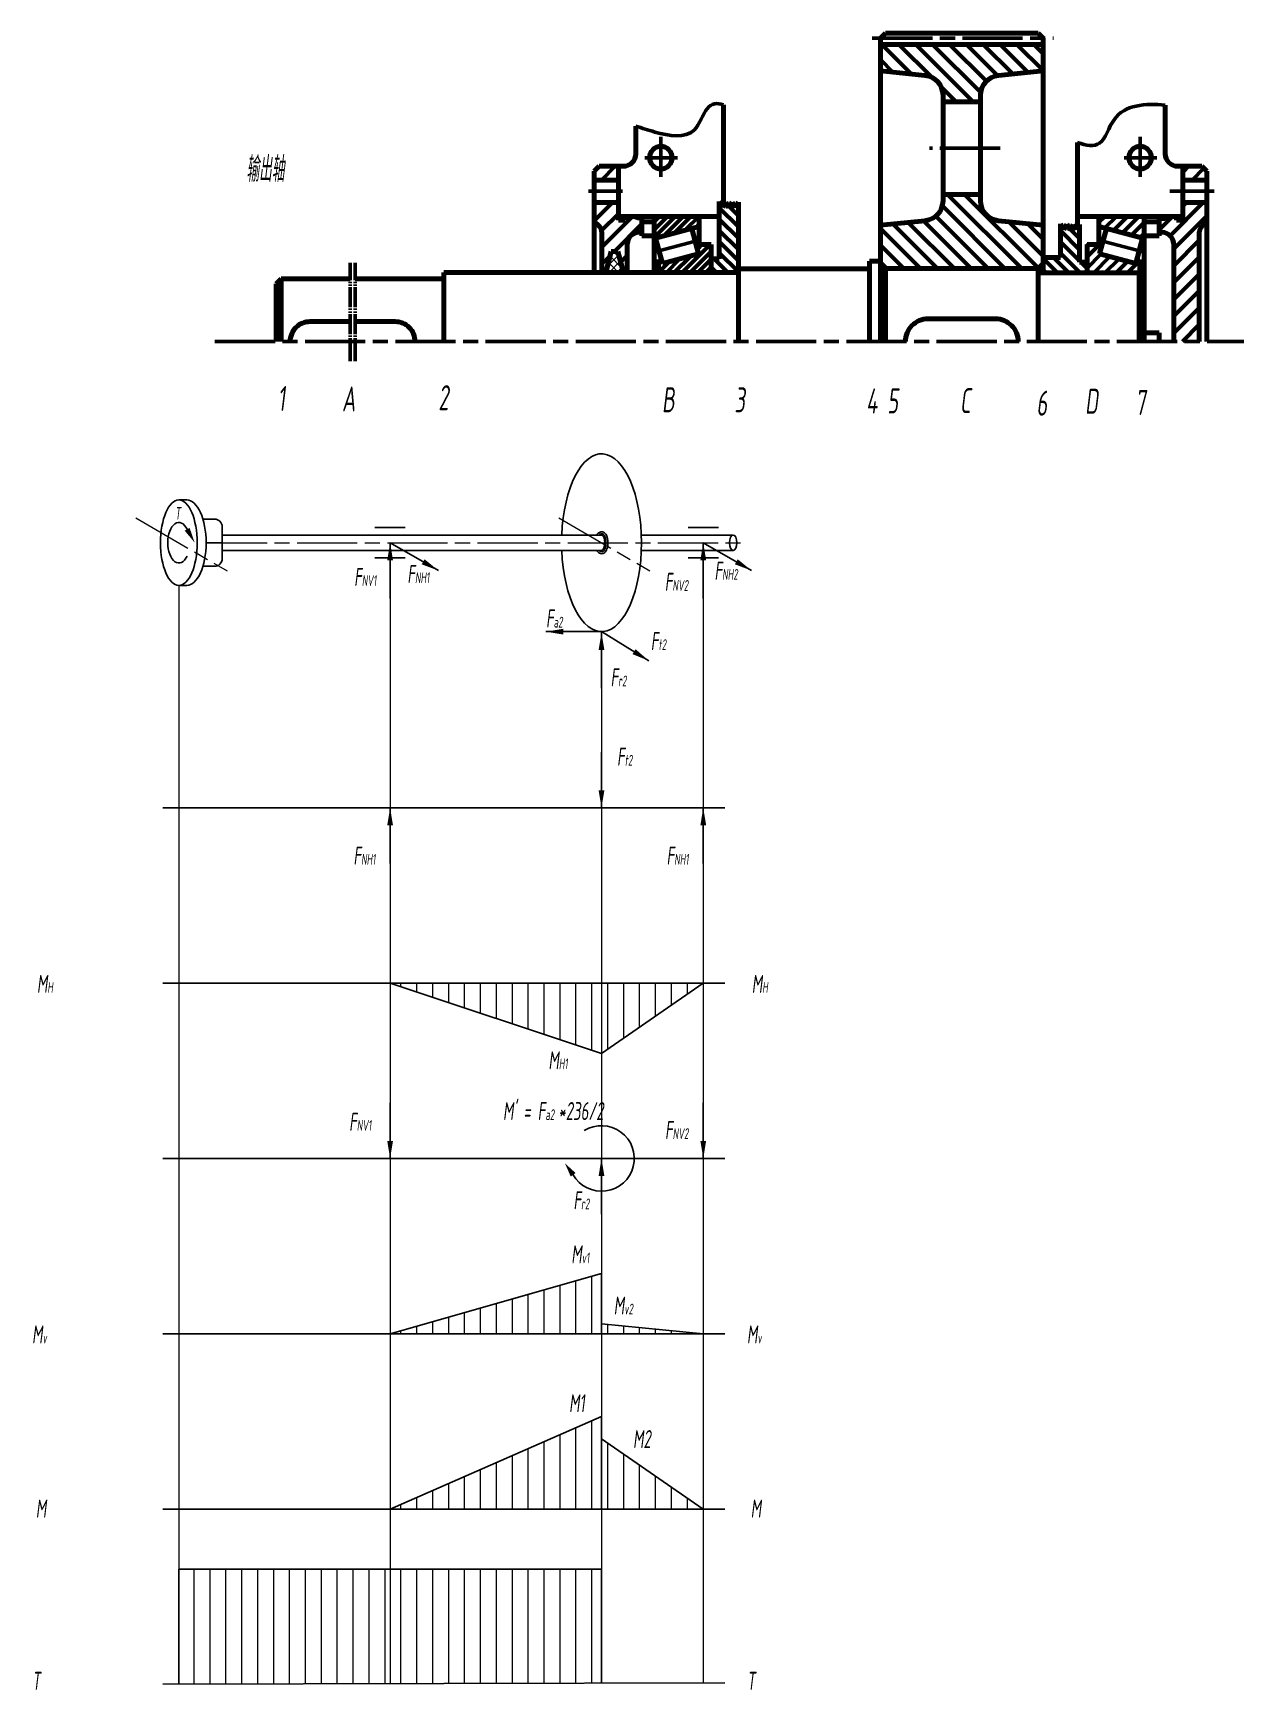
# Model space of a CAD drawing. Extents: x -500 to 7960, y -6170 to 1582.
# Drawn here: x 190 to 673, y -2476 to -1814 of the extents above; entities that cross this region are included whole.
import ezdxf

# ---------------------------------------------------------------- set-up
doc = ezdxf.new("R2010")
doc.units = 0
doc.linetypes.add('ACAD_ISO08W100', pattern=[36, 24, -3, 6, -3])
doc.linetypes.add('JIS_09_08', pattern=[10.75, 8, -0.55, 0.55, -0.55, 0.55, -0.55])
for name, color, linetype, lineweight in [('zhongxin', 1, 'ACAD_ISO08W100', 9), ('加宽', 250, 'CONTINUOUS', 100), ('加粗中心线', 250, 'ACAD_ISO08W100', 50), ('加粗实线受力图', 7, 'CONTINUOUS', 50), ('受力图双点画线', 250, 'JIS_09_08', 50), ('标注', 5, 'CONTINUOUS', 9), ('粗实线', 7, 'CONTINUOUS', 25), ('细实线 波浪线', 3, 'CONTINUOUS', 9)]:
    doc.layers.add(name, color=color, linetype=linetype, lineweight=lineweight)
doc.styles.get("Standard").update_dxf_attribs({"font": 'gbenor.shx', "width": 0.7, "oblique": 7, "height": 10, "bigfont": 'gbcbig.shx'})
doc.dimstyles.new('GB-35', dxfattribs={"dimtxt": 4.5, "dimasz": 3.5, "dimexe": 1.75, "dimexo": 0.875, "dimgap": 0.875, "dimtad": 1, "dimdsep": 46, "dimtxsty": 'Standard', "dimcen": 3.5, "dimadec": 0, "dimazin": 0, "dimtfac": 0.7, "dimtmove": 0, "dimatfit": 3, "dimfxl": 1, "dimtzin": 0, "dimarcsym": 0})
pattern_1 = [(225, (709.0796, -4018.6717), (3.367596, -3.367596), [])]

msp = doc.modelspace()

# ---------------------------------------------------------------- hatches: boundary and pattern name
at = {"layer": '加粗实线受力图'}
h = msp.add_hatch(dxfattribs=at)
h.set_pattern_fill('ANSI31', color=256, scale=1.5, angle=90)
h.set_pattern_definition([(135, (-365.9564, -318.2463), (-3.367596, -3.367596), [])])
h.paths.add_polyline_path([(575.089, -1831.253), (592.885, -1829.474), (592.885, -1818.89), (527.885, -1818.89), (527.885, -1829.474), (545.681, -1831.253, -0.3853136), (552.885, -1839.214), (552.885, -1841.774), (567.885, -1841.774), (567.885, -1839.214, -0.3853136)])
h.paths.add_polyline_path([(567.885, -1881.334), (567.885, -1878.774), (552.885, -1878.774), (552.885, -1881.334, -0.3853136), (545.681, -1889.294), (527.885, -1891.074), (527.885, -1906.39), (529.885, -1908.39), (590.885, -1908.39), (592.885, -1906.39), (592.885, -1891.074), (575.089, -1889.294, -0.3853136)])
h = msp.add_hatch(dxfattribs=at)
h.set_pattern_fill('ANSI31', color=256, scale=1.5, angle=180)
h.set_pattern_definition(pattern_1)
h.paths.add_polyline_path([(413.708, -1882.057), (413.708, -1889.557), (415.502, -1891.309, -0.2020351), (416.708, -1894.171), (416.708, -1909.557), (418.362, -1909.557), (420.505, -1901.557), (423.05, -1901.557), (423.308, -1902.519), (423.308, -1882.057)])
h.paths.add_polyline_path([(425.843, -1887.557), (425.843, -1889.055), (423.308, -1889.055), (423.308, -1902.519), (425.194, -1909.557), (426.847, -1909.557), (426.847, -1898.908, -0.3996556), (431.598, -1893.914), (432.746, -1893.857), (432.746, -1888.436, -0.0673857), (429.648, -1887.557)])
h.paths.add_polyline_path([(415.708, -1867.557), (413.708, -1869.557), (413.708, -1873.057), (423.308, -1873.057), (423.308, -1867.557)])
h.paths.add_polyline_path([(423.05, -1973.557), (423.308, -1973.557), (423.308, -1972.595)])
h = msp.add_hatch(dxfattribs=at)
h.set_pattern_fill('ANSI31', color=256, scale=1.5, angle=180)
h.set_pattern_definition(pattern_1)
h.paths.add_polyline_path([(646.038, -1889.055), (646.038, -1887.557), (644.232, -1887.578), (642.54, -1888.074, -0.0338881), (640.954, -1888.423), (639.135, -1888.423), (639.135, -1893.857), (640.283, -1893.914, -0.3996556), (645.033, -1898.908), (645.033, -1937.557), (648.573, -1937.557), (648.573, -1889.055)])
h.paths.add_polyline_path([(648.573, -1882.057), (648.573, -1937.557), (655.173, -1937.557), (655.173, -1894.171, -0.2020351), (656.378, -1891.309), (658.173, -1889.557), (658.173, -1882.057)])
h.paths.add_polyline_path([(648.573, -1867.557), (648.573, -1873.057), (658.173, -1873.057), (658.173, -1869.557), (656.173, -1867.557)])
h = msp.add_hatch(dxfattribs=at)
h.set_pattern_fill('ANSI31', color=256, angle=90)
h.set_pattern_definition([(135, (-365.9564, -318.2463), (-2.245064, -2.245064), [])])
h.paths.add_polyline_path([(471.215, -1881.931), (469.956, -1884.091), (468.715, -1881.921), (467.456, -1884.081), (466.215, -1881.911), (464.956, -1884.071), (463.577, -1881.659), (463.577, -1904.575), (460.308, -1904.575), (460.308, -1909.974), (471.215, -1909.974)])
h = msp.add_hatch(dxfattribs=at)
h.set_pattern_fill('ANSI31', color=256, scale=0.7, angle=180)
h.set_pattern_definition([(225, (3015.8004, -2567.7284), (1.5715448, -1.5715448), [])])
h.paths.add_polyline_path([(448.933, -1904.258), (440.893, -1906.412), (440.459, -1904.792), (439.308, -1904.792), (439.308, -1910.057), (448.933, -1910.057)])
h.paths.add_polyline_path([(460.308, -1898.788), (454.33, -1898.788), (455.335, -1902.542), (448.933, -1904.258), (448.933, -1910.057), (460.308, -1910.057)])
h.paths.add_polyline_path([(448.933, -1887.557), (437.558, -1887.557), (437.558, -1896.404), (448.933, -1893.356)])
h.paths.add_polyline_path([(455.558, -1887.557), (448.933, -1887.557), (448.933, -1893.356), (455.558, -1891.581)])
h = msp.add_hatch(dxfattribs=at)
h.set_pattern_fill('ANSI31', color=256, angle=90)
h.set_pattern_definition([(135, (709.0796, -4018.6717), (-2.245064, -2.245064), [])])
h.paths.add_polyline_path([(603.591, -1892.905), (602.35, -1890.735), (601.091, -1892.895), (599.712, -1890.483), (599.712, -1904.028), (592.885, -1904.028), (592.885, -1910.057), (610.385, -1910.057), (610.385, -1905.882), (607.35, -1905.882), (607.35, -1890.755), (606.091, -1892.915), (604.85, -1890.745)])
h = msp.add_hatch(dxfattribs=at)
h.set_pattern_fill('ANSI31', color=256, angle=180)
h.set_pattern_definition([(225, (709.0796, -4018.6717), (2.245064, -2.245064), [])])
h.paths.add_polyline_path([(621.76, -1904.258), (629.799, -1906.412), (630.233, -1904.792), (631.385, -1904.792), (631.385, -1910.057), (621.76, -1910.057)])
h.paths.add_polyline_path([(610.385, -1898.788), (616.363, -1898.788), (615.357, -1902.542), (621.76, -1904.258), (621.76, -1910.057), (610.385, -1910.057)])
h.paths.add_polyline_path([(621.76, -1887.557), (633.135, -1887.557), (633.135, -1896.404), (621.76, -1893.356)])
h.paths.add_polyline_path([(615.135, -1887.557), (621.76, -1887.557), (621.76, -1893.356), (615.135, -1891.581)])
at = {"layer": '细实线 波浪线'}
h = msp.add_hatch(dxfattribs=at)
h.set_pattern_fill('ANSI37', color=256, scale=0.7)
h.set_pattern_definition([(45, (709.0796, -4018.6717), (-1.5715448, 1.5715448), []), (135, (709.0796, -4018.6717), (-1.5715448, -1.5715448), [])])
h.paths.add_polyline_path([(418.255, -1909.957), (425.302, -1909.96), (423.05, -1901.557), (420.505, -1901.557)])
h = msp.add_hatch(dxfattribs=at)
h.set_pattern_fill('ANSI31', color=256, scale=2, angle=45)
h.paths.add_polyline_path([(416.582, -2193.708), (332.222, -2193.708), (416.582, -2221.783)])
h.paths.add_polyline_path([(457.197, -2193.708), (416.582, -2193.708), (416.582, -2221.783)])
h.paths.add_polyline_path([(416.582, -2309.708), (332.222, -2333.708), (416.582, -2333.708), (416.582, -2329.708)])
h.paths.add_polyline_path([(416.582, -2329.708), (416.582, -2333.708), (457.197, -2333.708)])
h.paths.add_polyline_path([(416.582, -2375.708), (416.582, -2366.708), (332.222, -2403.708), (416.582, -2403.708)])
h.paths.add_polyline_path([(416.582, -2375.708), (416.582, -2403.708), (457.197, -2403.708)])
h.paths.add_polyline_path([(416.582, -2427.696), (332.222, -2427.696), (332.222, -2473.441), (416.582, -2473.192)])
h.paths.add_polyline_path([(332.222, -2427.696), (247.901, -2427.696), (247.901, -2473.689), (332.222, -2473.441)])

# ---------------------------------------------------------------- linework, layer by layer
at = {"layer": 'zhongxin'}
for p, q in [((230.787, -2007.947), (267.139, -2029.052)), ((399.521, -2007.947), (435.873, -2029.052)), ((259.114, -2017.867), (473.633, -2017.867))]:
    msp.add_line(p, q, dxfattribs=at)
at = {"layer": '加宽'}
for p, q in [((527.885, -1816.39), (529.885, -1814.39)), ((527.885, -1816.39), (527.885, -1937.557)), ((527.885, -1818.89), (592.885, -1818.89)), ((529.885, -1814.39), (590.885, -1814.39)), ((590.885, -1814.39), (592.885, -1816.39)), ((592.885, -1816.39), (592.885, -1910.057)), ((527.885, -1829.474), (545.681, -1831.253)), ((592.885, -1829.474), (575.089, -1831.253)), ((465.308, -1883.467), (465.308, -1842.996)), ((552.885, -1839.214), (552.885, -1881.334)), ((552.885, -1841.774), (567.885, -1841.774)), ((567.885, -1839.214), (567.885, -1881.334)), ((641.573, -1862.557), (641.573, -1843.199)), ((430.308, -1862.557), (430.308, -1851.488)), ((606.573, -1892.088), (606.573, -1858.077)), ((413.708, -1869.557), (415.708, -1867.557)), ((413.708, -1909.951), (413.708, -1869.557)), ((415.708, -1867.557), (425.308, -1867.557)), ((423.308, -1889.055), (423.308, -1867.557)), ((423.308, -1867.557), (423.308, -1889.055)), ((656.173, -1867.557), (646.573, -1867.557)), ((648.573, -1889.055), (648.573, -1867.557)), ((658.173, -1869.557), (656.173, -1867.557)), ((658.173, -1937.557), (658.173, -1869.557)), ((423.308, -1873.057), (413.708, -1873.057)), ((648.573, -1873.057), (658.173, -1873.057)), ((423.308, -1882.057), (413.708, -1882.057)), ((463.577, -1904.575), (463.577, -1881.659)), ((463.577, -1881.659), (464.956, -1884.071)), ((466.215, -1881.911), (464.956, -1884.071)), ((466.215, -1881.911), (467.456, -1884.081)), ((468.715, -1881.921), (467.456, -1884.081)), ((468.715, -1881.921), (469.956, -1884.091)), ((471.215, -1881.931), (469.956, -1884.091)), ((471.215, -1881.931), (471.215, -1909.974)), ((552.885, -1878.774), (567.885, -1878.774)), ((648.573, -1882.057), (658.173, -1882.057)), ((413.708, -1889.557), (415.502, -1891.309)), ((423.308, -1887.557), (429.648, -1887.557)), ((423.308, -1889.055), (425.843, -1889.055)), ((425.843, -1889.055), (425.843, -1887.557)), ((429.648, -1887.557), (463.577, -1887.557)), ((432.746, -1895.274), (432.746, -1888.436)), ((432.746, -1889.72), (437.558, -1889.72)), ((437.558, -1887.557), (437.558, -1909.973)), ((437.558, -1889.72), (437.558, -1910.057)), ((437.558, -1896.404), (455.558, -1891.581)), ((438.746, -1888.557), (438.731, -1888.557)), ((455.558, -1887.557), (455.558, -1898.788)), ((527.885, -1891.074), (545.681, -1889.294)), ((592.885, -1891.074), (575.089, -1889.294)), ((599.712, -1890.483), (599.712, -1904.028)), ((599.712, -1890.483), (601.091, -1892.895)), ((602.35, -1890.735), (601.091, -1892.895)), ((602.35, -1890.735), (603.591, -1892.905)), ((604.85, -1890.745), (603.591, -1892.905)), ((604.85, -1890.745), (606.091, -1892.915)), ((607.35, -1890.755), (606.091, -1892.915)), ((648.573, -1887.557), (606.573, -1887.557)), ((607.35, -1905.882), (607.35, -1890.755)), ((615.135, -1887.557), (615.135, -1898.788)), ((633.135, -1896.404), (615.135, -1891.581)), ((633.135, -1887.557), (633.135, -1937.557)), ((633.135, -1889.72), (633.135, -1893.557)), ((639.135, -1889.72), (633.135, -1889.72)), ((639.135, -1895.274), (639.135, -1888.423)), ((639.135, -1888.423), (640.956, -1888.423)), ((644.305, -1887.557), (642.54, -1888.074)), ((646.038, -1887.557), (644.232, -1887.578)), ((646.038, -1887.557), (644.305, -1887.557)), ((646.038, -1889.055), (646.038, -1887.557)), ((648.573, -1889.055), (646.038, -1889.055)), ((658.173, -1889.557), (656.378, -1891.309)), ((416.708, -1909.956), (416.708, -1894.171)), ((432.746, -1893.857), (431.598, -1893.914)), ((432.746, -1895.274), (437.558, -1895.274)), ((440.893, -1906.412), (438.168, -1896.241)), ((455.335, -1902.542), (452.61, -1892.371)), ((615.357, -1902.542), (618.082, -1892.371)), ((629.799, -1906.412), (632.525, -1896.241)), ((639.135, -1895.274), (633.135, -1895.274)), ((639.135, -1893.857), (640.283, -1893.914)), ((655.173, -1937.557), (655.173, -1894.171)), ((418.255, -1909.957), (420.505, -1901.557)), ((420.505, -1901.557), (423.05, -1901.557)), ((425.302, -1909.96), (423.05, -1901.557)), ((426.847, -1909.961), (426.847, -1898.908)), ((440.459, -1904.792), (439.308, -1904.792)), ((439.308, -1909.974), (439.308, -1904.792)), ((440.893, -1906.412), (455.335, -1902.542)), ((460.308, -1898.788), (454.33, -1898.788)), ((460.308, -1898.788), (460.308, -1909.974)), ((460.308, -1904.575), (463.577, -1904.575)), ((592.885, -1904.028), (599.712, -1904.028)), ((610.385, -1898.788), (616.363, -1898.788)), ((610.385, -1898.788), (610.385, -1910.057)), ((629.799, -1906.412), (615.357, -1902.542)), ((630.233, -1904.792), (631.385, -1904.792)), ((631.385, -1904.792), (631.385, -1910.057)), ((645.033, -1937.557), (645.033, -1898.908)), ((353.711, -1909.927), (353.709, -1937.557)), ((439.308, -1909.974), (353.711, -1909.927)), ((416.708, -1909.557), (418.362, -1909.557)), ((425.194, -1909.557), (426.847, -1909.557)), ((439.308, -1909.974), (471.215, -1909.974)), ((523.566, -1908.474), (471.215, -1908.474)), ((471.215, -1937.557), (471.215, -1909.974)), ((527.885, -1905.474), (523.566, -1905.474)), ((523.566, -1937.557), (523.566, -1905.474)), ((529.885, -1908.39), (527.885, -1906.39)), ((529.885, -1908.39), (590.885, -1908.39)), ((529.885, -1908.39), (529.885, -1937.557)), ((590.885, -1908.39), (592.885, -1906.39)), ((590.885, -1908.39), (590.885, -1937.557)), ((631.135, -1910.057), (590.885, -1910.057)), ((610.385, -1905.882), (607.35, -1905.882)), ((633.135, -1910.057), (610.385, -1910.057)), ((631.135, -1937.557), (631.135, -1910.057)), ((632.435, -1910.057), (633.135, -1910.757)), ((633.135, -1934.03), (633.135, -1910.757)), ((286.708, -1914.445), (288.708, -1912.445)), ((286.711, -1914.442), (286.709, -1937.557)), ((288.711, -1912.445), (288.709, -1937.557)), ((316.245, -1912.445), (288.711, -1912.445)), ((353.711, -1912.445), (318.245, -1912.445)), ((316.245, -1929.564), (300.245, -1929.564)), ((334.245, -1929.564), (318.245, -1929.564)), ((546.885, -1928.474), (573.885, -1928.474)), ((633.135, -1934.03), (639.135, -1934.03)), ((639.135, -1934.03), (639.135, -1937.557))]:
    msp.add_line(p, q, dxfattribs=at)
for centre in [(440.308, -1864.116), (631.565, -1864.116)]:
    msp.add_circle(centre, 4.5, dxfattribs=at)
for centre, radius, start, end in [((544.885, -1839.214), 8, 0, 84.289407), ((575.885, -1839.214), 8, 95.710593, 180), ((425.308, -1862.557), 5, 270, 0), ((646.573, -1862.557), 5, 180, 270), ((544.885, -1881.334), 8, 275.710593, 0), ((575.885, -1881.334), 8, 180, 264.289407), ((412.708, -1894.171), 4, 0, 45.688024), ((434.444, -1876.557), 12, 246.443536, 261.863893), ((639.169, -1876.557), 12, 278.553596, 286.317214), ((659.173, -1894.171), 4, 134.311976, 180), ((431.847, -1898.908), 5, 92.862405, 180), ((640.033, -1898.908), 5, 0, 87.137595), ((300.245, -1937.448), 7.884, 90, 180.790905), ((334.245, -1937.448), 7.884, 359.209095, 90), ((546.885, -1937.474), 9, 90, 180.530406), ((573.885, -1937.474), 9, 359.469594, 90)]:
    msp.add_arc(centre, radius, start, end, dxfattribs=at)
at = {"layer": '加粗中心线'}
for p, q in [((524.668, -1816.39), (596.913, -1816.39)), ((440.308, -1871.8), (440.308, -1855.847)), ((631.565, -1871.8), (631.565, -1855.847)), ((446.917, -1864.116), (433.928, -1864.116)), ((575.673, -1860.274), (547.427, -1860.274)), ((638.173, -1864.116), (625.184, -1864.116)), ((411.392, -1877.557), (424.954, -1877.557)), ((661.104, -1877.557), (643.436, -1877.557)), ((455.558, -1897.032), (437.945, -1901.751)), ((615.135, -1897.032), (632.747, -1901.751)), ((262.315, -1937.557), (672.948, -1937.557))]:
    msp.add_line(p, q, dxfattribs=at)
at = {"layer": '加粗实线受力图'}
for points, knots in [([(430.308, -1851.488), (432.689, -1852.339), (440.401, -1854.821), (454.056, -1857.332), (458.07, -1842.769), (462.663, -1842.113), (465.308, -1842.996)], [12.1143367, 12.1143367, 12.1143367, 12.1143367, 19.641991, 35.3350923, 45.2948546, 54.9477155, 54.9477155, 54.9477155, 54.9477155]), ([(606.573, -1858.077), (610.067, -1859.273), (616.871, -1860.426), (621.113, -1843.281), (633.661, -1842.306), (641.573, -1843.199)], [4.4452513, 4.4452513, 4.4452513, 4.4452513, 13.9941036, 24.948558, 46.2970341, 46.2970341, 46.2970341, 46.2970341])]:
    msp.add_open_spline(points, degree=3, knots=knots, dxfattribs=at)
at = {"layer": '受力图双点画线'}
for p, q in [((316.245, -1945.332), (316.245, -1906.102)), ((318.245, -1945.332), (318.245, -1906.102))]:
    msp.add_line(p, q, dxfattribs=at)
at = {"layer": '粗实线'}
for p, q in [((247.901, -2000.792), (251.031, -2000.792)), ((257.507, -2008.448), (262.189, -2008.448)), ((265.189, -2011.448), (265.189, -2024.286)), ((265.189, -2014.789), (400.738, -2014.789)), ((338.286, -2011.794), (326.158, -2011.794)), ((348.066, -2014.789), (416.635, -2014.789)), ((416.607, -2014.789), (416.635, -2014.789)), ((416.607, -2014.789), (416.635, -2014.789)), ((432.477, -2014.789), (469.116, -2014.789)), ((463.261, -2011.794), (451.133, -2011.794)), ((258.795, -2017.867), (265.189, -2017.867)), ((265.189, -2020.945), (400.738, -2020.945)), ((338.286, -2023.94), (326.158, -2023.94)), ((348.066, -2020.945), (416.635, -2020.945)), ((416.607, -2020.945), (416.635, -2020.945)), ((416.607, -2020.945), (416.635, -2020.945)), ((432.477, -2020.945), (469.116, -2020.945)), ((463.261, -2023.94), (451.133, -2023.94)), ((257.507, -2027.286), (262.189, -2027.286)), ((247.901, -2034.942), (251.031, -2034.942)), ((241.545, -2123.708), (465.809, -2123.708)), ((241.545, -2193.708), (465.809, -2193.708)), ((416.582, -2221.783), (332.222, -2193.708)), ((416.582, -2221.783), (457.197, -2193.708)), ((241.545, -2263.708), (465.809, -2263.708)), ((332.222, -2333.708), (416.582, -2309.708)), ((416.582, -2333.708), (416.582, -2309.708)), ((241.545, -2333.708), (465.809, -2333.708)), ((416.582, -2333.708), (416.582, -2329.708)), ((416.582, -2329.708), (457.197, -2333.708)), ((416.582, -2366.708), (332.222, -2403.708)), ((416.582, -2403.708), (416.582, -2366.708)), ((416.582, -2403.708), (416.582, -2375.708)), ((416.582, -2375.708), (457.197, -2403.708)), ((241.545, -2403.708), (465.809, -2403.708)), ((247.901, -2473.689), (247.901, -2427.696)), ((247.901, -2427.696), (416.582, -2427.696)), ((416.582, -2427.696), (416.582, -2473.192)), ((241.545, -2473.708), (465.809, -2473.047))]:
    msp.add_line(p, q, dxfattribs=at)
for points in [[(254.232, -2017.838, 0, 2.248, 0), (251.214, -2012.506, 2.248, 2.248, 0)], [(405.262, -2270.243, 2.4, 0, 0), (402.015, -2265.685, 0, 0, 0)]]:
    msp.add_lwpolyline(points, format="xyseb", dxfattribs=at)
for centre, radius, start, end in [((262.189, -2011.448), 3, 0, 90), ((262.189, -2024.286), 3, 270, 0), ((416.582, -2263.708), 13.071, 210, 121.630897)]:
    msp.add_arc(centre, radius, start, end, dxfattribs=at)
for centre, major_axis, ratio, start_param, end_param in [((416.607, -2017.867), (0, -35.509), 0.4485935, -1.4840025, 4.6255951), ((251.031, -2017.867), (0, 17.075), 0.4547016, 3.1415927, 6.2831853), ((247.901, -2017.867), (0, 8.093), 0.5464215, 5.4363694, 10.2715939), ((416.635, -2017.867), (0, 3.078), 0.4019375, 3.1415927, 6.2831853)]:
    msp.add_ellipse(centre, major_axis=major_axis, ratio=ratio, start_param=start_param, end_param=end_param, dxfattribs=at)
for centre, major_axis, ratio in [((247.901, -2017.867), (0, 17.075), 0.428919), ((469.116, -2017.867), (0, 3.078), 0.481789)]:
    msp.add_ellipse(centre, major_axis=major_axis, ratio=ratio, dxfattribs=at)
for points, knots in [([(414.746, -2020.945), (414.832, -2021.105), (414.93, -2021.259), (415.176, -2021.573), (415.33, -2021.733), (415.716, -2022.013), (415.952, -2022.134), (416.436, -2022.247), (416.67, -2022.259), (417.115, -2022.194), (417.323, -2022.121), (417.683, -2021.93), (417.835, -2021.814), (418.097, -2021.567), (418.207, -2021.435), (418.508, -2021.011), (418.656, -2020.701), (418.895, -2020.041), (418.985, -2019.69), (419.113, -2018.956), (419.152, -2018.575), (419.188, -2017.573), (419.147, -2016.95), (418.966, -2015.951), (418.858, -2015.557), (418.598, -2014.916), (418.464, -2014.656), (418.153, -2014.227), (417.994, -2014.05), (417.629, -2013.77), (417.438, -2013.66), (417.036, -2013.524), (416.836, -2013.489), (416.635, -2013.489), (416.414, -2013.489), (416.196, -2013.531), (415.807, -2013.675), (415.636, -2013.775), (415.343, -2013.996), (415.22, -2014.119), (414.966, -2014.418), (414.848, -2014.599), (414.747, -2014.789)], [2.4985583, 2.4985583, 2.4985583, 2.4985583, 2.6673038, 2.6673038, 2.8573834, 2.8573834, 3.047463, 3.047463, 3.1997171, 3.1997171, 3.3519712, 3.3519712, 3.5042253, 3.5042253, 3.6564794, 3.6564794, 3.9786008, 3.9786008, 4.3007222, 4.3007222, 4.6228435, 4.6228435, 5.1370184, 5.1370184, 5.5025519, 5.5025519, 5.7771768, 5.7771768, 5.9840295, 5.9840295, 6.1482256, 6.1482256, 6.2831853, 6.2831853, 6.2831853, 6.4308887, 6.4308887, 6.5785921, 6.5785921, 6.7262954, 6.7262954, 6.9262049, 6.9262049, 6.9262049, 6.9262049]), ([(416.635, -2014.289), (416.481, -2014.289), (416.329, -2014.326), (416.06, -2014.452), (415.942, -2014.539), (415.789, -2014.687), (415.744, -2014.736), (415.701, -2014.789)], [0, 0, 0, 0, 0.18581068, 0.18581068, 0.37162136, 0.37162136, 0.45734053, 0.45734053, 0.45734053, 0.45734053]), ([(415.701, -2020.945), (415.745, -2020.999), (415.792, -2021.05), (415.963, -2021.215), (416.104, -2021.313), (416.429, -2021.438), (416.614, -2021.46), (416.966, -2021.405), (417.128, -2021.331), (417.404, -2021.134), (417.521, -2021.012), (417.727, -2020.735), (417.816, -2020.579), (418.081, -2020.011), (418.212, -2019.529), (418.368, -2018.48), (418.39, -2017.914), (418.325, -2016.859), (418.245, -2016.368), (417.996, -2015.502), (417.83, -2015.127), (417.491, -2014.687), (417.363, -2014.561), (417.059, -2014.367), (416.878, -2014.301), (416.671, -2014.289), (416.653, -2014.289), (416.635, -2014.289)], [2.6841791, 2.6841791, 2.6841791, 2.6841791, 2.772239, 2.772239, 2.9884335, 2.9884335, 3.2046281, 3.2046281, 3.4208226, 3.4208226, 3.6370171, 3.6370171, 3.8532117, 3.8532117, 4.3593748, 4.3593748, 4.8655378, 4.8655378, 5.3342776, 5.3342776, 5.8030174, 5.8030174, 6.03206, 6.03206, 6.2611026, 6.2611026, 6.2831853, 6.2831853, 6.2831853, 6.2831853])]:
    msp.add_open_spline(points, degree=3, knots=knots, dxfattribs=at)
at = {"layer": '细实线 波浪线'}
for p, q in [((247.901, -2034.942), (247.901, -2473.689)), ((332.222, -2040.103), (332.222, -2473.441)), ((457.197, -2040.103), (457.197, -2473.073)), ((416.582, -2075.981), (416.582, -2473.192))]:
    msp.add_line(p, q, dxfattribs=at)

# ---------------------------------------------------------------- texts
at = {"layer": '加宽', "char_height": 10, "attachment_point": 1}
for s, insert in [('1', (287.364, -1955.276)), ('A', (313.007, -1955.447)), ('2', (351.49, -1954.945)), ('B', (440.717, -1955.756)), ('3', (469.666, -1955.812)), ('4', (522.214, -1956.289)), ('5', (530.636, -1956.25)), ('C', (559.637, -1956.116)), ('6', (590.145, -1957.135)), ('D', (609.577, -1956.391)), ('7', (629.604, -1956.872))]:
    msp.add_mtext_dynamic_manual_height_columns(s, width=29.10647, gutter_width=12.5, heights=[0], dxfattribs=dict(at, insert=insert))
at = {"layer": '标注', "insert": (274.823, -1863.743), "char_height": 10, "attachment_point": 1}
msp.add_mtext_dynamic_manual_height_columns('输出轴', width=86.46452, gutter_width=12.5, heights=[0], dxfattribs=at)
at = {"layer": '粗实线'}
for s, width, insert, char_height, attachment_point in [('T', 29.68707, (246.294, -2003.642), 5, 1), ('F{\\H0.6x;NV1}', 29.68707, (317.847, -2027.942), 7.2, 1), ('F{\\H0.6x;NH1}', 29.68707, (339.078, -2026.783), 7.2, 1), ('F{\\H0.6x;NV2}', 29.68707, (441.819, -2029.905), 7.2, 1), ('F{\\H0.6x;NH2}', 29.68707, (461.667, -2025.473), 7.2, 1), ('F{\\H0.6x;a2}', 29.68707, (394.419, -2051.732), 7.2, 7), ('F{\\H0.6x;t2}', 29.68707, (442.396, -2060.748), 7.2, 9), ('F{\\H0.6x;r2}', 29.68707, (420.191, -2075.235), 7.2, 7), ('F{\\H0.6x;t2}', 29.68707, (422.762, -2099.705), 7.2, 1), ('F{\\H0.6x;NH1}', 29.68707, (317.565, -2146.431), 7.2, 7), ('F{\\H0.6x;NH1}', 29.68707, (442.54, -2146.431), 7.2, 7), ('M{\\H0.6x;H}', 29.68707, (191.236, -2190.413), 7.2, 1), ('M{\\H0.6x;H}', 29.68707, (476.542, -2190.413), 7.2, 1), ('M{\\H0.6x;H1}', 29.68707, (395.387, -2220.896), 7.2, 1), ("M' = F{\\H0.6x;a2 \\H1.6667x;*}236/2", 61.14173, (377.249, -2241.215), 7.2, 1), ('F{\\H0.6x;NV1}', 29.68707, (315.846, -2245.509), 7.2, 1), ('F{\\H0.6x;NV2}', 29.68707, (441.914, -2248.785), 7.2, 1), ('F{\\H0.6x;r2}', 29.68707, (405.375, -2284.038), 7.2, 7), ('M{\\H0.6x;v1}', 29.68707, (404.499, -2298.41), 7.2, 1), ('M{\\H0.6x;v2}', 29.68707, (421.453, -2318.828), 7.2, 1), ('M{\\H0.6x;v}', 29.68707, (189.295, -2330.39), 7.2, 1), ('M{\\H0.6x;v}', 29.68707, (474.601, -2330.39), 7.2, 1), ('M1', 29.68707, (403.622, -2357.845), 7.2, 1), ('M2', 29.68707, (429.153, -2372.187), 7.2, 1), ('M', 29.68707, (190.809, -2399.933), 7.2, 1), ('M', 29.68707, (476.114, -2399.933), 7.2, 1), ('T', 29.68707, (189.295, -2468.72), 7.2, 1), ('T', 29.68707, (474.601, -2468.72), 7.2, 1)]:
    msp.add_mtext_dynamic_manual_height_columns(s, width=width, gutter_width=12.5, heights=[0], dxfattribs=dict(at, insert=insert, char_height=char_height, attachment_point=attachment_point))

# ---------------------------------------------------------------- leaders
for points in [[(332.222, -2017.867), (332.222, -2040.103)], [(351.479, -2028.985), (332.222, -2017.867)], [(457.197, -2017.867), (457.197, -2040.103)], [(476.453, -2028.985), (457.197, -2017.867)], [(394.372, -2053.376), (416.607, -2053.376)], [(416.582, -2053.745), (416.582, -2075.981)], [(435.535, -2065.045), (416.607, -2053.376)], [(416.582, -2123.708), (416.582, -2101.472)], [(332.222, -2123.708), (332.222, -2145.944)], [(457.197, -2123.708), (457.197, -2145.944)], [(332.222, -2263.708), (332.222, -2241.472)], [(457.197, -2263.708), (457.197, -2241.472)], [(416.582, -2263.708), (416.582, -2285.944)]]:
    msp.add_leader(points, dimstyle='GB-35', override={"dimasz": 7, "dimtad": 0}, dxfattribs=at)

doc.saveas('drawing.dxf')
